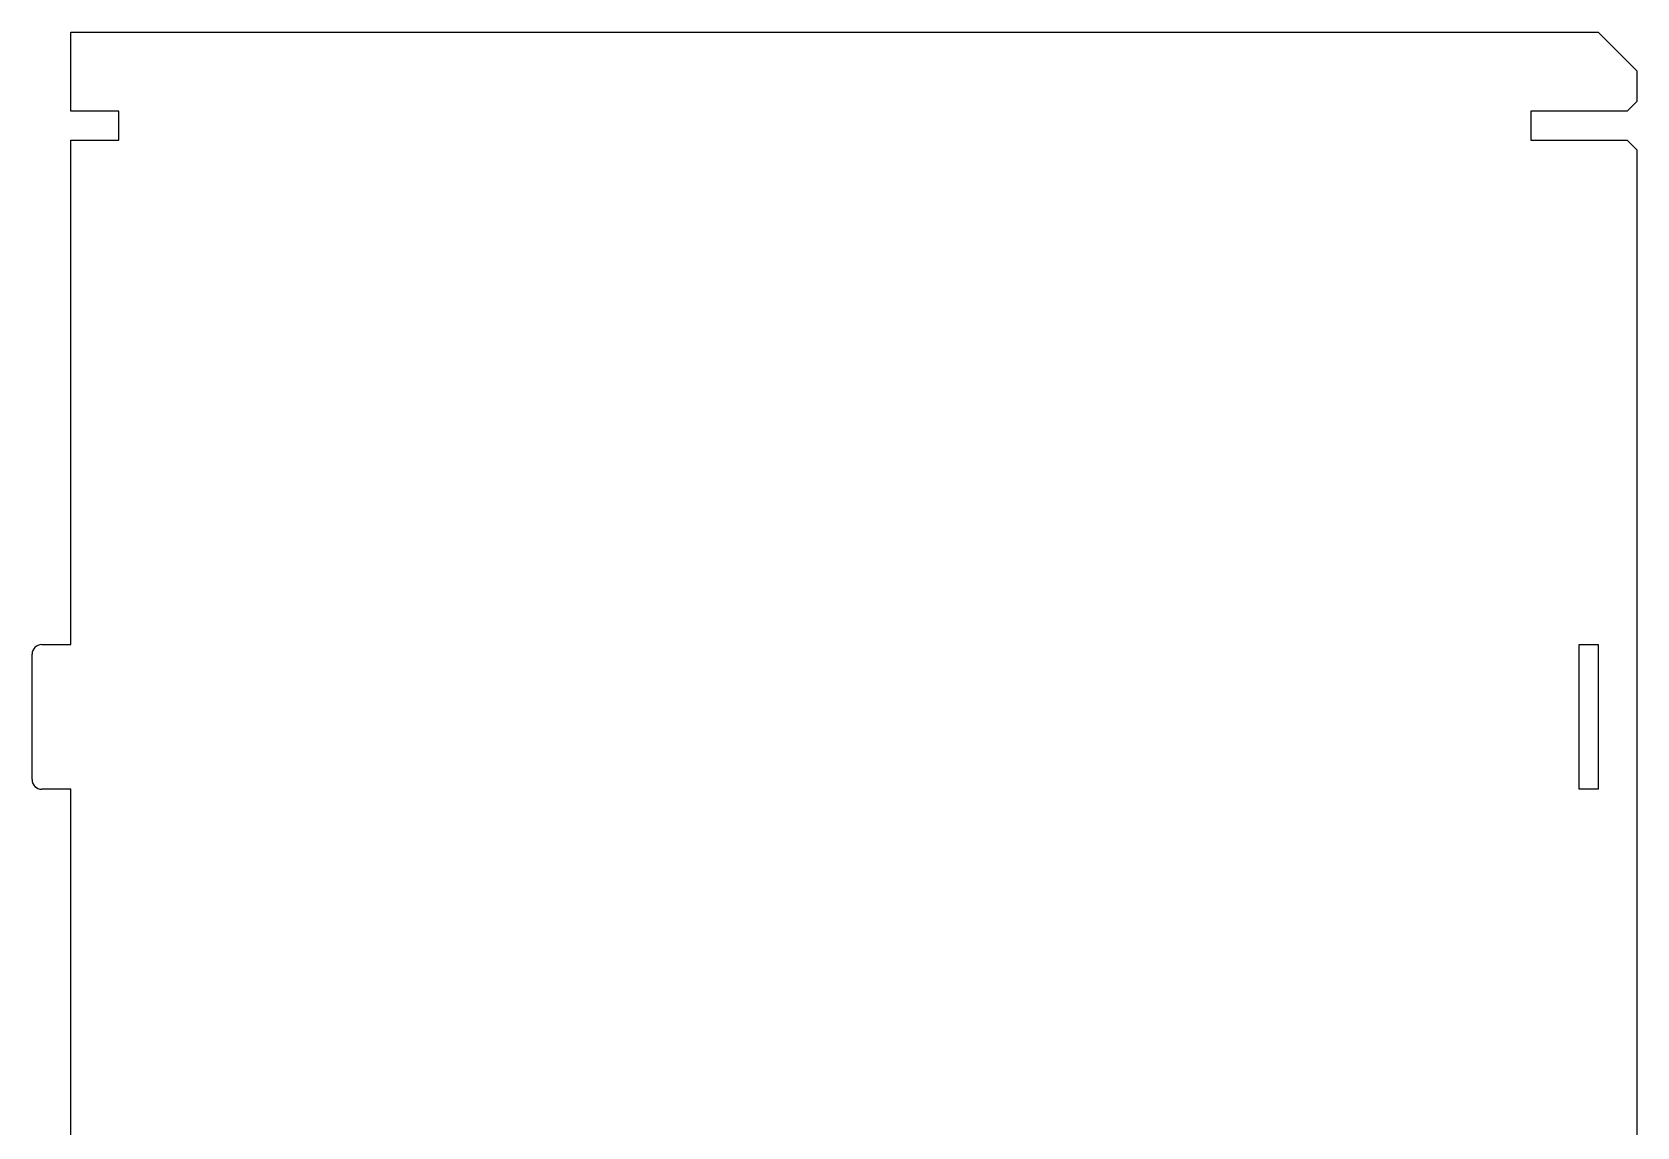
# Model space of a CAD drawing. Header units: inches. Extents: x -144 to 693, y -254 to -25.
# Drawn here: x 24.8 to 191.2, y -139.7 to -26.2 of the extents above; entities that cross this region are included whole.
import ezdxf

# ---------------------------------------------------------------- set-up
doc = ezdxf.new("R2010")
doc.units = ezdxf.units.IN
doc.header["$MEASUREMENT"] = 0
doc.layers.add('Layer 1', color=7, linetype='Continuous')

# ---------------------------------------------------------------- blocks, each defined once
blk = doc.blocks.new('block 2')
at = {"layer": 'Layer 1', "color": 7, "lineweight": 25, "true_color": 0xffffff}
blk.add_lwpolyline([(185.15, -104.7), (185.15, -89.7)], dxfattribs=at)
blk = doc.blocks.new('block 3')
at = {"layer": 'Layer 1', "color": 7, "lineweight": 25, "true_color": 0xffffff}
blk.add_lwpolyline([(187.15, -104.7), (185.15, -104.7)], dxfattribs=at)
blk = doc.blocks.new('block 4')
at = {"layer": 'Layer 1', "color": 7, "lineweight": 25, "true_color": 0xffffff}
blk.add_lwpolyline([(187.15, -89.7), (187.15, -104.7)], dxfattribs=at)
blk = doc.blocks.new('block 5')
at = {"layer": 'Layer 1', "color": 7, "lineweight": 25, "true_color": 0xffffff}
blk.add_lwpolyline([(185.15, -89.7), (187.15, -89.7)], dxfattribs=at)
blk = doc.blocks.new('block 6')
at = {"layer": 'Layer 1', "color": 7, "lineweight": 25, "true_color": 0xffffff}
blk.add_lwpolyline([(190.15, -34.4), (191.15, -33.4)], dxfattribs=at)
blk = doc.blocks.new('block 7')
at = {"layer": 'Layer 1', "color": 7, "lineweight": 25, "true_color": 0xffffff}
blk.add_lwpolyline([(190.15, -34.4), (180.15, -34.4)], dxfattribs=at)
blk = doc.blocks.new('block 8')
at = {"layer": 'Layer 1', "color": 7, "lineweight": 25, "true_color": 0xffffff}
blk.add_lwpolyline([(180.15, -34.4), (180.15, -37.4)], dxfattribs=at)
blk = doc.blocks.new('block 9')
at = {"layer": 'Layer 1', "color": 7, "lineweight": 25, "true_color": 0xffffff}
blk.add_lwpolyline([(180.15, -37.4), (190.15, -37.4)], dxfattribs=at)
blk = doc.blocks.new('block 10')
at = {"layer": 'Layer 1', "color": 7, "lineweight": 25, "true_color": 0xffffff}
blk.add_lwpolyline([(191.15, -38.4), (190.15, -37.4)], dxfattribs=at)
blk = doc.blocks.new('block 11')
at = {"layer": 'Layer 1', "color": 7, "lineweight": 25, "true_color": 0xffffff}
blk.add_lwpolyline([(191.15, -38.4), (191.15, -214.5)], dxfattribs=at)
blk = doc.blocks.new('block 34')
at = {"layer": 'Layer 1', "color": 7, "lineweight": 25, "true_color": 0xffffff}
blk.add_lwpolyline([(28.75, -159.7), (28.75, -104.7)], dxfattribs=at)
blk = doc.blocks.new('block 35')
at = {"layer": 'Layer 1', "color": 7, "lineweight": 25, "true_color": 0xffffff}
blk.add_lwpolyline([(28.75, -104.7), (25.75, -104.7)], dxfattribs=at)
blk = doc.blocks.new('block 36')
at = {"layer": 'Layer 1', "color": 7, "lineweight": 25, "true_color": 0xffffff}
blk.add_open_spline([(24.75, -103.7), (24.75, -104.25), (25.2, -104.7), (25.75, -104.7)], degree=3, dxfattribs=at)
blk = doc.blocks.new('block 37')
at = {"layer": 'Layer 1', "color": 7, "lineweight": 25, "true_color": 0xffffff}
blk.add_lwpolyline([(24.75, -103.7), (24.75, -90.7)], dxfattribs=at)
blk = doc.blocks.new('block 38')
at = {"layer": 'Layer 1', "color": 7, "lineweight": 25, "true_color": 0xffffff}
blk.add_open_spline([(25.75, -89.7), (25.2, -89.7), (24.75, -90.15), (24.75, -90.7)], degree=3, dxfattribs=at)
blk = doc.blocks.new('block 39')
at = {"layer": 'Layer 1', "color": 7, "lineweight": 25, "true_color": 0xffffff}
blk.add_lwpolyline([(25.75, -89.7), (28.75, -89.7)], dxfattribs=at)
blk = doc.blocks.new('block 40')
at = {"layer": 'Layer 1', "color": 7, "lineweight": 25, "true_color": 0xffffff}
blk.add_lwpolyline([(28.75, -89.7), (28.75, -37.4)], dxfattribs=at)
blk = doc.blocks.new('block 41')
at = {"layer": 'Layer 1', "color": 7, "lineweight": 25, "true_color": 0xffffff}
blk.add_lwpolyline([(28.75, -37.4), (33.75, -37.4)], dxfattribs=at)
blk = doc.blocks.new('block 42')
at = {"layer": 'Layer 1', "color": 7, "lineweight": 25, "true_color": 0xffffff}
blk.add_lwpolyline([(33.75, -37.4), (33.75, -34.4)], dxfattribs=at)
blk = doc.blocks.new('block 43')
at = {"layer": 'Layer 1', "color": 7, "lineweight": 25, "true_color": 0xffffff}
blk.add_lwpolyline([(33.75, -34.4), (28.75, -34.4)], dxfattribs=at)
blk = doc.blocks.new('block 44')
at = {"layer": 'Layer 1', "color": 7, "lineweight": 25, "true_color": 0xffffff}
blk.add_lwpolyline([(28.75, -34.4), (28.75, -26.2)], dxfattribs=at)
blk = doc.blocks.new('block 45')
at = {"layer": 'Layer 1', "color": 7, "lineweight": 25, "true_color": 0xffffff}
blk.add_lwpolyline([(28.75, -26.2), (187.15, -26.2)], dxfattribs=at)
blk = doc.blocks.new('block 46')
at = {"layer": 'Layer 1', "color": 7, "lineweight": 25, "true_color": 0xffffff}
blk.add_lwpolyline([(191.15, -30.2), (187.15, -26.2)], dxfattribs=at)
blk = doc.blocks.new('block 47')
at = {"layer": 'Layer 1', "color": 7, "lineweight": 25, "true_color": 0xffffff}
blk.add_lwpolyline([(191.15, -30.2), (191.15, -33.4)], dxfattribs=at)

msp = doc.modelspace()

# ---------------------------------------------------------------- block references
at = {"layer": 'Layer 1'}
for name in ['block 44', 'block 45', 'block 46', 'block 47', 'block 43', 'block 42', 'block 7', 'block 8', 'block 6', 'block 40', 'block 41', 'block 9', 'block 10', 'block 11', 'block 38', 'block 39', 'block 2', 'block 5', 'block 4', 'block 37', 'block 36', 'block 35', 'block 34', 'block 3']:
    msp.add_blockref(name, (0, 0), dxfattribs=at)

doc.saveas('drawing.dxf')
